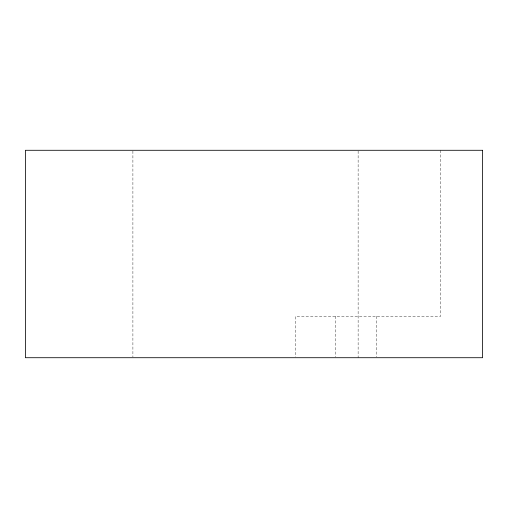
<?xml version="1.0" encoding="UTF-8"?>
<svg xmlns="http://www.w3.org/2000/svg" width="508" height="508" viewBox="0 0 508 508"><rect width="100%" height="100%" fill="white"/><g stroke="black" fill="none" stroke-linecap="round" stroke-linejoin="round"><path stroke-width="0.38" stroke-dasharray="2.54 1.91" d="M440.754 150.285L440.754 316.23L295.631 316.23L295.631 356.934M376.682 316.23L376.682 356.934M358.127 151.073L358.127 357.715M335.197 316.23L335.197 356.934M132.899 151.073L132.899 356.927"/><path stroke-width="0.76" d="M482.6 150.285L25.4 150.285L25.4 357.715L482.6 357.715L482.6 150.285"/></g></svg>
